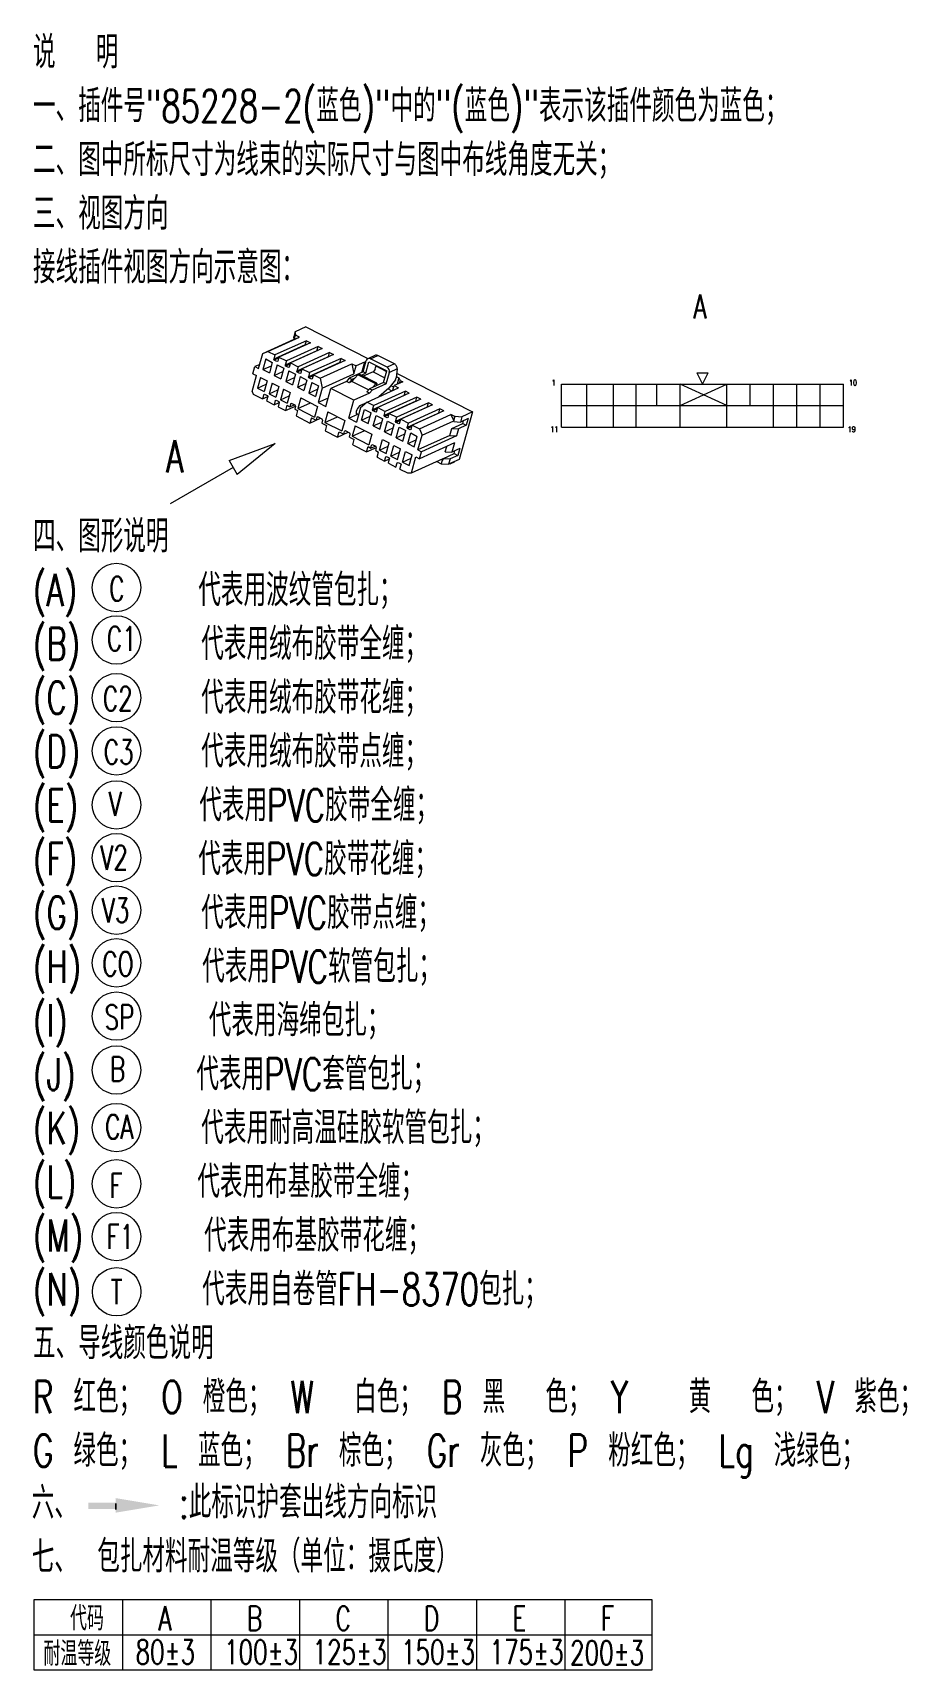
# Model space of a CAD drawing. Header units: millimetres. Extents: x 844 to 2033, y 68 to 918.
# Drawn here: x 1704.8 to 1813.2, y 394.7 to 597.7 of the extents above; entities that cross this region are included whole.
import ezdxf

# ---------------------------------------------------------------- set-up
doc = ezdxf.new("R2010")
doc.units = ezdxf.units.MM
doc.layers.add('0Filament', color=7, linetype='Continuous', lineweight=20)
doc.styles.add('HZ', font='TXT', dxfattribs={"width": 0.7, "height": 4, "bigfont": 'HZTXT'})

msp = doc.modelspace()

# ---------------------------------------------------------------- hatches: boundary and pattern name
at = {"layer": '0Filament'}
msp.add_hatch(color=256, dxfattribs=at).paths.add_polyline_path([(1715.059, 415.452), (1711.654, 415.452), (1711.654, 414.676), (1715.059, 414.676)])

# ---------------------------------------------------------------- linework, layer by layer
at = {"layer": '0Filament', "ltscale": 0.034189}
for p, q in [((1737.308, 560.615), (1737.123, 559.957)), ((1736.285, 551.491), (1736.1, 550.833)), ((1737.592, 550.824), (1737.406, 550.166)), ((1739.306, 549.948), (1739.121, 549.29)), ((1741.185, 548.989), (1740.999, 548.331)), ((1742.551, 547.539), (1742.736, 548.197)), ((1756.952, 549.464), (1757.137, 550.122)), ((1757.967, 550.066), (1757.781, 549.407)), ((1744.429, 546.58), (1744.614, 547.238)), ((1746.143, 545.704), (1746.329, 546.362)), ((1747.45, 545.037), (1747.635, 545.695)), ((1756.496, 544.844), (1756.31, 544.186))]:
    msp.add_line(p, q, dxfattribs=at)
at = {"layer": '0Filament', "ltscale": 0.071605}
for p, q in [((1738.612, 561.207), (1737.308, 560.615)), ((1759.271, 550.657), (1757.967, 550.066)), ((1757.614, 544.778), (1756.31, 544.186))]:
    msp.add_line(p, q, dxfattribs=at)
at = {"layer": '0Filament', "ltscale": 0.020395}
msp.add_line((1737.376, 560.213), (1737.308, 560.615), dxfattribs=at)
at = {"layer": '0Filament', "ltscale": 0.43274}
for p, q in [((1738.612, 561.207), (1746.32, 557.271)), ((1787.103, 555.501), (1788.487, 555.501)), ((1787.103, 555.501), (1787.795, 554.117)), ((1787.795, 554.117), (1788.487, 555.501)), ((1770.31, 548.776), (1770.31, 554.117)), ((1770.31, 554.117), (1805.279, 554.117)), ((1773.46, 548.776), (1773.46, 554.117)), ((1776.737, 548.776), (1776.737, 554.117)), ((1779.566, 548.776), (1779.566, 554.117)), ((1782.138, 551.446), (1782.138, 554.117)), ((1785.03, 548.776), (1785.03, 554.117)), ((1790.816, 551.446), (1785.03, 554.117)), ((1785.03, 551.446), (1790.816, 554.117)), ((1790.816, 548.776), (1790.816, 554.117)), ((1793.709, 551.446), (1793.709, 554.117)), ((1796.601, 548.776), (1796.601, 554.117)), ((1799.494, 548.776), (1799.494, 554.117)), ((1802.387, 548.776), (1802.387, 554.117)), ((1805.279, 548.776), (1805.279, 554.117)), ((1770.31, 551.446), (1805.279, 551.446)), ((1770.31, 548.776), (1805.279, 548.776))]:
    msp.add_line(p, q, dxfattribs=at)
at = {"layer": '0Filament', "ltscale": 0.214814}
for p, q in [((1733.279, 557.894), (1737.192, 559.67)), ((1733.918, 558.171), (1737.83, 559.946)), ((1739.988, 558.242), (1736.076, 556.466)), ((1741.566, 558.039), (1737.653, 556.263)), ((1742.055, 557.789), (1738.143, 556.013)), ((1740.409, 554.856), (1744.321, 556.631)), ((1746.207, 551.895), (1750.119, 553.671)), ((1752.385, 552.514), (1748.473, 550.738)), ((1752.875, 552.263), (1748.963, 550.488)), ((1752.236, 551.987), (1748.324, 550.212)), ((1753.814, 551.784), (1749.902, 550.008)), ((1752.698, 548.58), (1756.61, 550.356)), ((1751.717, 543.109), (1755.629, 544.884))]:
    msp.add_line(p, q, dxfattribs=at)
at = {"layer": '0Filament', "ltscale": 0.214816}
for p, q in [((1738.559, 558.972), (1734.647, 557.196)), ((1738.708, 559.498), (1734.795, 557.723)), ((1739.198, 559.248), (1735.285, 557.472)), ((1740.137, 558.768), (1736.224, 556.993)), ((1740.627, 558.518), (1736.714, 556.743)), ((1741.417, 557.512), (1737.505, 555.737)), ((1742.846, 556.782), (1738.934, 555.007)), ((1742.995, 557.309), (1739.082, 555.533)), ((1743.484, 557.059), (1739.572, 555.283)), ((1740.662, 553.597), (1744.574, 555.372)), ((1750.808, 552.717), (1746.895, 550.941)), ((1750.956, 553.243), (1747.044, 551.468)), ((1753.665, 551.257), (1749.753, 549.482)), ((1754.304, 551.534), (1750.392, 549.758)), ((1755.094, 550.528), (1751.182, 548.752)), ((1755.243, 551.054), (1751.331, 549.279)), ((1755.733, 550.804), (1751.82, 549.028)), ((1753.04, 547.803), (1756.952, 549.579))]:
    msp.add_line(p, q, dxfattribs=at)
at = {"layer": '0Filament', "ltscale": 0.014991}
msp.add_line((1737.173, 559.662), (1737.123, 559.957), dxfattribs=at)
at = {"layer": '0Filament', "ltscale": 0.027351}
for p, q in [((1737.192, 559.67), (1737.34, 560.197)), ((1738.559, 558.972), (1738.708, 559.498)), ((1734.795, 557.723), (1734.647, 557.196)), ((1735.285, 557.472), (1735.137, 556.946)), ((1736.714, 556.743), (1736.566, 556.216)), ((1737.653, 556.263), (1737.505, 555.737)), ((1741.417, 557.512), (1741.566, 558.039)), ((1742.846, 556.782), (1742.995, 557.309)), ((1739.082, 555.533), (1738.934, 555.007)), ((1739.572, 555.283), (1739.424, 554.757)), ((1733.411, 552.808), (1733.262, 552.282)), ((1750.808, 552.717), (1750.956, 553.243)), ((1734.84, 552.079), (1734.691, 551.552)), ((1735.33, 551.828), (1735.181, 551.302)), ((1746.895, 550.941), (1747.044, 551.468)), ((1748.324, 550.212), (1748.473, 550.738)), ((1748.814, 549.961), (1748.963, 550.488)), ((1753.665, 551.257), (1753.814, 551.784)), ((1755.094, 550.528), (1755.243, 551.054)), ((1749.753, 549.482), (1749.902, 550.008)), ((1750.243, 549.232), (1750.392, 549.758)), ((1751.182, 548.752), (1751.331, 549.279)), ((1751.672, 548.502), (1751.82, 549.028)), ((1756.952, 549.579), (1757.1, 550.106)), ((1748.858, 544.317), (1749.007, 544.844)), ((1749.797, 543.838), (1749.946, 544.364)), ((1750.287, 543.588), (1750.436, 544.114))]:
    msp.add_line(p, q, dxfattribs=at)
at = {"layer": '0Filament', "ltscale": 0.034777}
for p, q in [((1737.192, 559.67), (1737.83, 559.946)), ((1733.279, 557.894), (1733.918, 558.171))]:
    msp.add_line(p, q, dxfattribs=at)
at = {"layer": '0Filament', "ltscale": 0.002009}
for p, q in [((1737.376, 560.213), (1737.34, 560.197)), ((1757.137, 550.122), (1757.1, 550.106))]:
    msp.add_line(p, q, dxfattribs=at)
at = {"layer": '0Filament', "ltscale": 0.027506}
for p, q in [((1737.83, 559.946), (1737.34, 560.197)), ((1738.708, 559.498), (1739.198, 559.248)), ((1740.137, 558.768), (1740.627, 558.518)), ((1741.566, 558.039), (1742.055, 557.789)), ((1742.995, 557.309), (1743.484, 557.059)), ((1751.446, 552.993), (1750.956, 553.243)), ((1752.875, 552.263), (1752.385, 552.514)), ((1755.733, 550.804), (1755.243, 551.054)), ((1757.1, 550.106), (1756.61, 550.356))]:
    msp.add_line(p, q, dxfattribs=at)
at = {"layer": '0Filament', "ltscale": 0.000609419}
for p, q in [((1738.559, 558.972), (1738.564, 558.96)), ((1755.099, 550.516), (1755.094, 550.528))]:
    msp.add_line(p, q, dxfattribs=at)
at = {"layer": '0Filament', "ltscale": 0.027352}
for p, q in [((1739.988, 558.242), (1740.137, 558.768)), ((1736.224, 556.993), (1736.076, 556.466)), ((1738.143, 556.013), (1737.995, 555.486)), ((1733.901, 552.558), (1733.752, 552.032)), ((1752.236, 551.987), (1752.385, 552.514)), ((1747.385, 550.691), (1747.534, 551.218)), ((1748.368, 544.568), (1748.517, 545.094))]:
    msp.add_line(p, q, dxfattribs=at)
at = {"layer": '0Filament', "ltscale": 0.045585}
for p, q in [((1732.064, 555.403), (1732.311, 556.281)), ((1756.469, 547.753), (1756.717, 548.63)), ((1757.546, 548.574), (1757.299, 547.696)), ((1752.722, 544.854), (1752.97, 545.731))]:
    msp.add_line(p, q, dxfattribs=at)
at = {"layer": '0Filament', "ltscale": 0.032344}
msp.add_line((1732.9, 556.548), (1732.311, 556.281), dxfattribs=at)
at = {"layer": '0Filament', "ltscale": 0.025213}
for p, q in [((1732.311, 556.281), (1732.76, 556.052)), ((1732.064, 555.403), (1732.513, 555.174)), ((1752.273, 545.083), (1752.722, 544.854)), ((1757.011, 545.512), (1757.461, 545.282))]:
    msp.add_line(p, q, dxfattribs=at)
at = {"layer": '0Filament', "ltscale": 0.09573}
msp.add_line((1732.76, 556.052), (1733.279, 557.894), dxfattribs=at)
at = {"layer": '0Filament', "ltscale": 0.068379}
for p, q in [((1733.652, 557.227), (1733.281, 555.911)), ((1733.009, 554.946), (1732.638, 553.63)), ((1735.897, 556.081), (1735.526, 554.764)), ((1736.51, 555.768), (1736.139, 554.452)), ((1738.755, 554.621), (1738.384, 553.305)), ((1735.254, 553.799), (1734.883, 552.483)), ((1740.072, 551.339), (1739.701, 550.023)), ((1741.358, 550.682), (1740.987, 549.366)), ((1745.529, 549.656), (1745.9, 550.973)), ((1743.44, 549.619), (1743.069, 548.303)), ((1744.726, 548.962), (1744.355, 547.646)), ((1747.775, 548.51), (1748.146, 549.826)), ((1748.387, 548.197), (1748.758, 549.513)), ((1749.816, 547.467), (1750.187, 548.783)), ((1750.633, 547.05), (1751.003, 548.366)), ((1749.173, 545.186), (1749.544, 546.502)), ((1751.419, 544.039), (1751.79, 545.355))]:
    msp.add_line(p, q, dxfattribs=at)
at = {"layer": '0Filament', "ltscale": 0.058808}
for p, q in [((1733.281, 555.911), (1734.352, 556.397)), ((1734.71, 555.181), (1735.781, 555.668)), ((1737.568, 553.722), (1738.639, 554.208)), ((1734.067, 552.9), (1735.138, 553.386)), ((1735.496, 552.17), (1736.567, 552.656)), ((1738.997, 552.992), (1740.068, 553.478)), ((1745.529, 549.656), (1746.6, 550.142)), ((1749.816, 547.467), (1750.887, 547.953)), ((1750.602, 544.456), (1751.673, 544.942))]:
    msp.add_line(p, q, dxfattribs=at)
at = {"layer": '0Filament', "ltscale": 0.045844}
for p, q in [((1733.652, 557.227), (1734.468, 556.81)), ((1734.71, 555.181), (1735.526, 554.764)), ((1739.368, 554.309), (1740.184, 553.892)), ((1735.496, 552.17), (1736.312, 551.753)), ((1735.867, 553.486), (1736.683, 553.069)), ((1738.997, 552.992), (1739.813, 552.575)), ((1745.9, 550.973), (1746.717, 550.556)), ((1746.958, 548.927), (1747.775, 548.51)), ((1748.758, 549.513), (1749.575, 549.096)), ((1750.187, 548.783), (1751.003, 548.366)), ((1748.115, 547.232), (1748.932, 546.815)), ((1749.816, 547.467), (1750.633, 547.05)), ((1751.245, 546.737), (1752.062, 546.32)), ((1751.616, 548.054), (1752.432, 547.637)), ((1747.744, 545.915), (1748.561, 545.498))]:
    msp.add_line(p, q, dxfattribs=at)
at = {"layer": '0Filament', "ltscale": 0.049281}
msp.add_line((1733.918, 558.171), (1734.795, 557.723), dxfattribs=at)
at = {"layer": '0Filament', "ltscale": 0.068378}
for p, q in [((1734.468, 556.81), (1734.097, 555.494)), ((1735.081, 556.498), (1734.71, 555.181)), ((1733.825, 554.529), (1733.454, 553.213)), ((1734.438, 554.216), (1734.067, 552.9)), ((1737.326, 555.351), (1736.955, 554.035)), ((1737.939, 555.038), (1737.568, 553.722)), ((1739.368, 554.309), (1738.997, 552.992)), ((1735.867, 553.486), (1735.496, 552.17)), ((1736.683, 553.069), (1736.312, 551.753)), ((1737.99, 552.402), (1737.619, 551.086)), ((1740.184, 553.892), (1739.813, 552.575)), ((1746.346, 549.239), (1746.717, 550.556)), ((1746.958, 548.927), (1747.329, 550.243)), ((1749.204, 547.78), (1749.575, 549.096)), ((1746.809, 547.899), (1746.438, 546.582)), ((1747.744, 545.915), (1748.115, 547.232)), ((1748.561, 545.498), (1748.932, 546.815)), ((1749.99, 544.769), (1750.361, 546.085)), ((1751.245, 546.737), (1751.616, 548.054)), ((1752.062, 546.32), (1752.432, 547.637)), ((1750.602, 544.456), (1750.973, 545.772))]:
    msp.add_line(p, q, dxfattribs=at)
at = {"layer": '0Filament', "ltscale": 0.007071}
for p, q in [((1734.704, 557.067), (1734.647, 557.196)), ((1737.562, 555.607), (1737.505, 555.737)), ((1738.991, 554.877), (1738.934, 555.007)), ((1735.273, 551.958), (1735.33, 551.828)), ((1737.347, 551.364), (1737.29, 551.494)), ((1746.952, 550.812), (1746.895, 550.941)), ((1748.381, 550.082), (1748.324, 550.212)), ((1740.695, 549.655), (1740.638, 549.784)), ((1749.81, 549.352), (1749.753, 549.482)), ((1751.239, 548.623), (1751.182, 548.752)), ((1744.124, 547.903), (1744.067, 548.033)), ((1748.95, 544.973), (1749.007, 544.844))]:
    msp.add_line(p, q, dxfattribs=at)
at = {"layer": '0Filament', "ltscale": 0.029403}
for p, q in [((1735.239, 557.31), (1734.704, 557.067)), ((1739.526, 555.12), (1738.991, 554.877))]:
    msp.add_line(p, q, dxfattribs=at)
at = {"layer": '0Filament', "ltscale": 0.018336}
for p, q in [((1735.031, 556.9), (1734.704, 557.067)), ((1739.317, 554.711), (1738.991, 554.877)), ((1744.322, 554.669), (1743.996, 554.836)), ((1746.044, 555.451), (1745.717, 555.618))]:
    msp.add_line(p, q, dxfattribs=at)
at = {"layer": '0Filament', "ltscale": 0.005882}
for p, q in [((1735.138, 556.948), (1735.031, 556.9)), ((1737.996, 555.489), (1737.888, 555.44)), ((1750.244, 549.234), (1750.137, 549.186))]:
    msp.add_line(p, q, dxfattribs=at)
at = {"layer": '0Filament', "ltscale": 0.005796}
for p, q in [((1735.137, 556.946), (1735.031, 556.9)), ((1736.566, 556.216), (1736.46, 556.17)), ((1737.995, 555.486), (1737.888, 555.44)), ((1739.424, 554.757), (1739.317, 554.711)), ((1733.411, 552.808), (1733.517, 552.854)), ((1734.84, 552.079), (1734.946, 552.125)), ((1736.841, 551.723), (1736.735, 551.677)), ((1747.385, 550.691), (1747.279, 550.645)), ((1740.107, 550.055), (1740.001, 550.009)), ((1743.537, 548.304), (1743.43, 548.258)), ((1748.814, 549.961), (1748.708, 549.915)), ((1750.243, 549.232), (1750.137, 549.186)), ((1746.885, 546.594), (1746.778, 546.548)), ((1748.517, 545.094), (1748.623, 545.14)), ((1749.946, 544.364), (1750.052, 544.41))]:
    msp.add_line(p, q, dxfattribs=at)
at = {"layer": '0Filament', "ltscale": 0.045843}
for p, q in [((1735.081, 556.498), (1735.897, 556.081)), ((1734.438, 554.216), (1735.254, 553.799)), ((1736.139, 554.452), (1736.955, 554.035)), ((1737.939, 555.038), (1738.755, 554.621)), ((1732.638, 553.63), (1733.454, 553.213)), ((1747.329, 550.243), (1748.146, 549.826)), ((1745.529, 549.656), (1746.346, 549.239)), ((1748.387, 548.197), (1749.204, 547.78)), ((1749.173, 545.186), (1749.99, 544.769)), ((1750.973, 545.772), (1751.79, 545.355))]:
    msp.add_line(p, q, dxfattribs=at)
at = {"layer": '0Filament', "ltscale": 0.052719}
for p, q in [((1735.285, 557.472), (1736.224, 556.993)), ((1738.143, 556.013), (1739.082, 555.533)), ((1740.161, 551.82), (1741.1, 551.341)), ((1748.963, 550.488), (1749.902, 550.008)), ((1750.392, 549.758), (1751.331, 549.279)), ((1748.858, 544.317), (1749.797, 543.838)), ((1750.287, 543.588), (1751.226, 543.108))]:
    msp.add_line(p, q, dxfattribs=at)
at = {"layer": '0Filament', "ltscale": 0.00707}
for p, q in [((1736.133, 556.337), (1736.076, 556.466)), ((1733.844, 552.688), (1733.901, 552.558)), ((1747.391, 546.235), (1747.334, 546.365)), ((1750.379, 544.244), (1750.436, 544.114))]:
    msp.add_line(p, q, dxfattribs=at)
at = {"layer": '0Filament', "ltscale": 0.029405}
for p, q in [((1736.668, 556.58), (1736.133, 556.337)), ((1738.097, 555.85), (1737.562, 555.607)), ((1747.488, 551.055), (1746.952, 550.812)), ((1748.917, 550.325), (1748.381, 550.082)), ((1750.346, 549.595), (1749.81, 549.352)), ((1751.775, 548.866), (1751.239, 548.623))]:
    msp.add_line(p, q, dxfattribs=at)
at = {"layer": '0Filament', "ltscale": 0.018338}
for p, q in [((1736.46, 556.17), (1736.133, 556.337)), ((1737.888, 555.44), (1737.562, 555.607)), ((1743.977, 554.283), (1743.65, 554.45)), ((1748.575, 554.158), (1748.248, 554.325)), ((1750.305, 554.582), (1750.631, 554.415)), ((1733.517, 552.854), (1733.844, 552.688)), ((1746.508, 552.991), (1746.182, 553.157)), ((1746.854, 553.377), (1746.527, 553.544)), ((1734.946, 552.125), (1735.273, 551.958)), ((1747.279, 550.645), (1746.952, 550.812)), ((1748.708, 549.915), (1748.381, 550.082)), ((1750.137, 549.186), (1749.81, 549.352)), ((1751.566, 548.456), (1751.239, 548.623)), ((1748.623, 545.14), (1748.95, 544.973)), ((1750.052, 544.41), (1750.379, 544.244))]:
    msp.add_line(p, q, dxfattribs=at)
at = {"layer": '0Filament', "ltscale": 0.052721}
for p, q in [((1736.714, 556.743), (1737.653, 556.263)), ((1747.534, 551.218), (1748.473, 550.738)), ((1743.958, 549.881), (1744.897, 549.402))]:
    msp.add_line(p, q, dxfattribs=at)
at = {"layer": '0Filament', "ltscale": 0.000608721}
for p, q in [((1739.988, 558.242), (1739.993, 558.231)), ((1750.812, 552.706), (1750.808, 552.717)), ((1752.241, 551.976), (1752.236, 551.987))]:
    msp.add_line(p, q, dxfattribs=at)
at = {"layer": '0Filament', "ltscale": 0.000608106}
for p, q in [((1741.417, 557.512), (1741.422, 557.501)), ((1753.67, 551.246), (1753.665, 551.257))]:
    msp.add_line(p, q, dxfattribs=at)
at = {"layer": '0Filament', "ltscale": 0.000608805}
msp.add_line((1742.846, 556.782), (1742.851, 556.771), dxfattribs=at)
at = {"layer": '0Filament', "ltscale": 0.064202}
for p, q in [((1744.321, 556.631), (1744.574, 555.372)), ((1740.409, 554.856), (1740.662, 553.597))]:
    msp.add_line(p, q, dxfattribs=at)
at = {"layer": '0Filament', "ltscale": 0.029798}
for p, q in [((1744.321, 556.631), (1744.852, 556.36)), ((1749.588, 553.942), (1750.119, 553.671)), ((1740.638, 549.784), (1740.107, 550.055)), ((1744.067, 548.033), (1743.537, 548.304))]:
    msp.add_line(p, q, dxfattribs=at)
at = {"layer": '0Filament', "ltscale": 0.051322}
msp.add_line((1744.574, 555.372), (1744.852, 556.36), dxfattribs=at)
at = {"layer": '0Filament', "ltscale": 0.057285}
for p, q in [((1745.895, 556.834), (1744.852, 556.36)), ((1750.631, 554.415), (1749.588, 553.942))]:
    msp.add_line(p, q, dxfattribs=at)
at = {"layer": '0Filament', "ltscale": 0.067625}
msp.add_line((1745.895, 556.834), (1745.529, 555.532), dxfattribs=at)
at = {"layer": '0Filament', "ltscale": 0.072937}
for p, q in [((1745.717, 555.618), (1746.113, 557.022)), ((1748.575, 554.158), (1748.971, 555.562))]:
    msp.add_line(p, q, dxfattribs=at)
at = {"layer": '0Filament', "ltscale": 0.008064}
msp.add_line((1745.895, 556.834), (1746.039, 556.76), dxfattribs=at)
at = {"layer": '0Filament', "ltscale": 0.074706}
for p, q in [((1746.044, 555.451), (1746.449, 556.889)), ((1748.248, 554.325), (1748.654, 555.763))]:
    msp.add_line(p, q, dxfattribs=at)
at = {"layer": '0Filament', "ltscale": 0.051281}
msp.add_line((1747.248, 557.692), (1746.314, 557.268), dxfattribs=at)
at = {"layer": '0Filament', "ltscale": 0.123776}
for p, q in [((1746.449, 556.889), (1748.654, 555.763)), ((1747.292, 554.159), (1745.087, 555.284)), ((1747.422, 554.218), (1745.217, 555.344))]:
    msp.add_line(p, q, dxfattribs=at)
at = {"layer": '0Filament', "ltscale": 0.050123}
for p, q in [((1746.645, 557.252), (1747.557, 557.666)), ((1749.599, 556.624), (1748.686, 556.209))]:
    msp.add_line(p, q, dxfattribs=at)
at = {"layer": '0Filament', "ltscale": 0.114608}
for p, q in [((1748.686, 556.209), (1746.645, 557.252)), ((1749.599, 556.624), (1747.557, 557.666))]:
    msp.add_line(p, q, dxfattribs=at)
at = {"layer": '0Filament', "ltscale": 0.013681}
msp.add_line((1747.308, 556.45), (1747.272, 556.179), dxfattribs=at)
at = {"layer": '0Filament', "ltscale": 0.074931}
msp.add_line((1747.298, 556.369), (1748.632, 555.688), dxfattribs=at)
at = {"layer": '0Filament', "ltscale": 0.102568}
msp.add_line((1731.956, 553.2), (1732.513, 555.174), dxfattribs=at)
at = {"layer": '0Filament', "ltscale": 0.045842}
for p, q in [((1733.009, 554.946), (1733.825, 554.529)), ((1733.281, 555.911), (1734.097, 555.494)), ((1736.51, 555.768), (1737.326, 555.351)), ((1734.067, 552.9), (1734.883, 552.483)), ((1737.568, 553.722), (1738.384, 553.305)), ((1749.544, 546.502), (1750.361, 546.085)), ((1750.602, 544.456), (1751.419, 544.039))]:
    msp.add_line(p, q, dxfattribs=at)
at = {"layer": '0Filament', "ltscale": 0.05881}
for p, q in [((1736.139, 554.452), (1737.21, 554.938)), ((1732.638, 553.63), (1733.709, 554.116)), ((1746.958, 548.927), (1748.029, 549.413)), ((1748.387, 548.197), (1749.458, 548.683)), ((1747.744, 545.915), (1748.815, 546.401)), ((1751.245, 546.737), (1752.316, 547.224)), ((1749.173, 545.186), (1750.244, 545.672))]:
    msp.add_line(p, q, dxfattribs=at)
at = {"layer": '0Filament', "ltscale": 0.00588}
for p, q in [((1736.567, 556.219), (1736.46, 556.17)), ((1747.386, 550.694), (1747.279, 550.645)), ((1748.815, 549.964), (1748.708, 549.915)), ((1751.673, 548.504), (1751.566, 548.456))]:
    msp.add_line(p, q, dxfattribs=at)
at = {"layer": '0Filament', "ltscale": 0.005881}
msp.add_line((1739.425, 554.759), (1739.317, 554.711), dxfattribs=at)
at = {"layer": '0Filament', "ltscale": 0.04699}
msp.add_line((1739.572, 555.283), (1740.409, 554.856), dxfattribs=at)
at = {"layer": '0Filament', "ltscale": 0.105414}
for p, q in [((1743.65, 554.45), (1741.731, 553.579)), ((1746.508, 552.991), (1744.589, 552.119))]:
    msp.add_line(p, q, dxfattribs=at)
at = {"layer": '0Filament', "ltscale": 0.025904}
for p, q in [((1743.996, 554.836), (1743.65, 554.45)), ((1744.684, 554.834), (1744.339, 554.447))]:
    msp.add_line(p, q, dxfattribs=at)
at = {"layer": '0Filament', "ltscale": 0.025903}
for p, q in [((1744.322, 554.669), (1743.977, 554.283)), ((1746.527, 553.544), (1746.182, 553.157)), ((1746.854, 553.377), (1746.508, 552.991))]:
    msp.add_line(p, q, dxfattribs=at)
at = {"layer": '0Filament', "ltscale": 0.01987}
msp.add_line((1744.339, 554.447), (1743.977, 554.283), dxfattribs=at)
at = {"layer": '0Filament', "ltscale": 0.094519}
for p, q in [((1745.717, 555.618), (1743.996, 554.836)), ((1748.575, 554.158), (1746.854, 553.377))]:
    msp.add_line(p, q, dxfattribs=at)
at = {"layer": '0Filament', "ltscale": 0.019872}
for p, q in [((1744.684, 554.834), (1744.322, 554.669)), ((1746.889, 553.708), (1746.527, 553.544))]:
    msp.add_line(p, q, dxfattribs=at)
at = {"layer": '0Filament', "ltscale": 0.115485}
msp.add_line((1746.396, 553.397), (1744.339, 554.447), dxfattribs=at)
at = {"layer": '0Filament', "ltscale": 0.030221}
for p, q in [((1745.087, 555.284), (1744.684, 554.834)), ((1747.292, 554.159), (1746.889, 553.708))]:
    msp.add_line(p, q, dxfattribs=at)
at = {"layer": '0Filament', "ltscale": 0.00716}
for p, q in [((1745.217, 555.344), (1745.087, 555.284)), ((1747.422, 554.218), (1747.292, 554.159))]:
    msp.add_line(p, q, dxfattribs=at)
at = {"layer": '0Filament', "ltscale": 0.030122}
msp.add_line((1746.044, 555.451), (1745.495, 555.202), dxfattribs=at)
at = {"layer": '0Filament', "ltscale": 0.067138}
msp.add_line((1746.956, 555.635), (1745.733, 555.08), dxfattribs=at)
at = {"layer": '0Filament', "ltscale": 0.019928}
msp.add_line((1747.206, 555.945), (1746.956, 555.635), dxfattribs=at)
at = {"layer": '0Filament', "ltscale": 0.081558}
msp.add_line((1746.956, 555.635), (1748.408, 554.893), dxfattribs=at)
at = {"layer": '0Filament', "ltscale": 0.01214}
for p, q in [((1747.206, 555.945), (1747.272, 556.179)), ((1749.738, 554.652), (1749.804, 554.886))]:
    msp.add_line(p, q, dxfattribs=at)
at = {"layer": '0Filament', "ltscale": 0.051}
msp.add_line((1748.248, 554.325), (1747.319, 553.903), dxfattribs=at)
at = {"layer": '0Filament', "ltscale": 0.016533}
msp.add_line((1747.422, 554.218), (1747.319, 553.903), dxfattribs=at)
at = {"layer": '0Filament', "ltscale": 0.066593}
msp.add_line((1749.738, 554.652), (1748.9, 553.617), dxfattribs=at)
at = {"layer": '0Filament', "ltscale": 0.053937}
msp.add_line((1749.953, 556.008), (1748.971, 555.562), dxfattribs=at)
at = {"layer": '0Filament', "ltscale": 0.056592}
msp.add_line((1749.953, 556.008), (1749.804, 554.886), dxfattribs=at)
at = {"layer": '0Filament', "ltscale": 0.018434}
msp.add_line((1749.829, 555.077), (1750.157, 554.909), dxfattribs=at)
at = {"layer": '0Filament'}
for p, q in [((1749.879, 555.454), (1759.271, 550.657)), ((1729.116, 544.632), (1734.812, 546.766)), ((1734.812, 546.766), (1730.116, 542.9)), ((1729.116, 544.632), (1730.116, 542.9)), ((1704.954, 394.672), (1704.954, 403.44)), ((1704.954, 403.44), (1781.492, 403.44)), ((1715.924, 394.672), (1715.924, 403.44)), ((1726.894, 394.672), (1726.894, 403.44)), ((1737.864, 394.672), (1737.864, 403.44)), ((1748.834, 394.672), (1748.834, 403.44)), ((1759.804, 394.672), (1759.804, 403.44)), ((1770.774, 394.672), (1770.774, 403.44)), ((1781.492, 403.44), (1781.492, 394.672)), ((1704.954, 399.056), (1781.492, 399.056)), ((1781.492, 394.672), (1704.954, 394.672))]:
    msp.add_line(p, q, dxfattribs=at)
at = {"layer": '0Filament', "ltscale": 0.042221}
msp.add_line((1750.157, 554.909), (1749.928, 554.096), dxfattribs=at)
at = {"layer": '0Filament', "ltscale": 0.017929}
msp.add_line((1750.157, 554.909), (1750.305, 554.582), dxfattribs=at)
at = {"layer": '0Filament', "ltscale": 0.018765}
msp.add_line((1750.305, 554.582), (1750.203, 554.221), dxfattribs=at)
at = {"layer": '0Filament', "ltscale": 0.017676}
msp.add_line((1731.956, 553.2), (1732.099, 552.876), dxfattribs=at)
at = {"layer": '0Filament', "ltscale": 0.065326}
msp.add_line((1732.099, 552.876), (1733.262, 552.282), dxfattribs=at)
at = {"layer": '0Filament', "ltscale": 0.034779}
for p, q in [((1733.262, 552.282), (1733.896, 552.569)), ((1734.691, 551.552), (1735.325, 551.84)), ((1748.368, 544.568), (1749.002, 544.855)), ((1751.226, 543.108), (1751.717, 543.109))]:
    msp.add_line(p, q, dxfattribs=at)
at = {"layer": '0Filament', "ltscale": 0.116899}
for p, q in [((1737.99, 552.402), (1740.072, 551.339)), ((1744.355, 547.646), (1746.438, 546.582))]:
    msp.add_line(p, q, dxfattribs=at)
at = {"layer": '0Filament', "ltscale": 0.092272}
msp.add_line((1740.662, 553.597), (1740.161, 551.82), dxfattribs=at)
at = {"layer": '0Filament', "ltscale": 0.067629}
msp.add_line((1741.393, 552.379), (1740.161, 551.82), dxfattribs=at)
at = {"layer": '0Filament', "ltscale": 0.116243}
msp.add_line((1741.1, 551.341), (1741.731, 553.579), dxfattribs=at)
at = {"layer": '0Filament', "ltscale": 0.160451}
msp.add_line((1744.589, 552.119), (1741.731, 553.579), dxfattribs=at)
at = {"layer": '0Filament', "ltscale": 0.023647}
msp.add_line((1747.319, 553.903), (1746.889, 553.708), dxfattribs=at)
at = {"layer": '0Filament', "ltscale": 0.214815}
msp.add_line((1751.446, 552.993), (1747.534, 551.218), dxfattribs=at)
at = {"layer": '0Filament', "ltscale": 0.082202}
msp.add_line((1748.9, 553.617), (1747.649, 552.55), dxfattribs=at)
at = {"layer": '0Filament', "ltscale": 0.026143}
msp.add_line((1749.24, 553.272), (1748.774, 553.51), dxfattribs=at)
at = {"layer": '0Filament', "ltscale": 0.021432}
msp.add_line((1749.527, 553.725), (1749.145, 553.92), dxfattribs=at)
at = {"layer": '0Filament', "ltscale": 0.030493}
msp.add_line((1749.423, 553.355), (1749.588, 553.942), dxfattribs=at)
at = {"layer": '0Filament', "ltscale": 0.05272}
msp.add_line((1733.752, 552.032), (1734.691, 551.552), dxfattribs=at)
at = {"layer": '0Filament', "ltscale": 0.051573}
for p, q in [((1735.181, 551.302), (1736.1, 550.833)), ((1747.45, 545.037), (1748.368, 544.568))]:
    msp.add_line(p, q, dxfattribs=at)
at = {"layer": '0Filament', "ltscale": 0.067787}
msp.add_line((1736.1, 550.833), (1737.334, 551.393), dxfattribs=at)
at = {"layer": '0Filament', "ltscale": 0.019484}
for p, q in [((1736.285, 551.491), (1736.632, 551.314)), ((1737.245, 551.001), (1737.592, 550.824)), ((1746.329, 546.362), (1746.676, 546.185)), ((1747.288, 545.872), (1747.635, 545.695))]:
    msp.add_line(p, q, dxfattribs=at)
at = {"layer": '0Filament', "ltscale": 0.018866}
for p, q in [((1736.735, 551.677), (1736.632, 551.314)), ((1746.676, 546.185), (1746.778, 546.548))]:
    msp.add_line(p, q, dxfattribs=at)
at = {"layer": '0Filament', "ltscale": 0.029366}
for p, q in [((1736.632, 551.314), (1737.167, 551.556)), ((1739.898, 549.646), (1740.433, 549.889)), ((1743.328, 547.894), (1743.863, 548.137)), ((1746.676, 546.185), (1747.211, 546.428))]:
    msp.add_line(p, q, dxfattribs=at)
at = {"layer": '0Filament', "ltscale": 0.025215}
for p, q in [((1737.29, 551.494), (1736.841, 551.723)), ((1758.062, 549.241), (1758.511, 549.012)), ((1747.334, 546.365), (1746.885, 546.594))]:
    msp.add_line(p, q, dxfattribs=at)
at = {"layer": '0Filament', "ltscale": 0.018868}
for p, q in [((1737.347, 551.364), (1737.245, 551.001)), ((1743.328, 547.894), (1743.43, 548.258)), ((1747.288, 545.872), (1747.391, 546.235))]:
    msp.add_line(p, q, dxfattribs=at)
at = {"layer": '0Filament', "ltscale": 0.09627}
for p, q in [((1737.406, 550.166), (1739.121, 549.29)), ((1744.429, 546.58), (1746.143, 545.704))]:
    msp.add_line(p, q, dxfattribs=at)
at = {"layer": '0Filament', "ltscale": 0.085718}
for p, q in [((1737.619, 551.086), (1739.18, 551.794)), ((1740.987, 549.366), (1742.548, 550.074))]:
    msp.add_line(p, q, dxfattribs=at)
at = {"layer": '0Filament', "ltscale": 0.1169}
for p, q in [((1737.619, 551.086), (1739.701, 550.023)), ((1741.358, 550.682), (1743.44, 549.619)), ((1740.987, 549.366), (1743.069, 548.303)), ((1744.726, 548.962), (1746.809, 547.899))]:
    msp.add_line(p, q, dxfattribs=at)
at = {"layer": '0Filament', "ltscale": 0.116244}
msp.add_line((1743.958, 549.881), (1744.589, 552.119), dxfattribs=at)
at = {"layer": '0Filament', "ltscale": 0.060866}
msp.add_line((1743.958, 549.881), (1745.066, 550.385), dxfattribs=at)
at = {"layer": '0Filament', "ltscale": 0.011182}
msp.add_line((1745.066, 550.385), (1744.867, 550.486), dxfattribs=at)
at = {"layer": '0Filament', "ltscale": 0.092273}
msp.add_line((1745.398, 551.178), (1744.897, 549.402), dxfattribs=at)
at = {"layer": '0Filament', "ltscale": 0.04101}
msp.add_line((1745.376, 551.482), (1746.122, 551.82), dxfattribs=at)
at = {"layer": '0Filament', "ltscale": 0.054054}
msp.add_line((1746.207, 551.895), (1745.398, 551.178), dxfattribs=at)
at = {"layer": '0Filament', "ltscale": 0.046988}
msp.add_line((1746.207, 551.895), (1747.044, 551.468), dxfattribs=at)
at = {"layer": '0Filament', "ltscale": 0.027507}
msp.add_line((1754.304, 551.534), (1753.814, 551.784), dxfattribs=at)
at = {"layer": '0Filament', "ltscale": 0.042426}
msp.add_line((1756.61, 550.356), (1756.952, 549.579), dxfattribs=at)
at = {"layer": '0Filament', "ltscale": 0.305424}
msp.add_line((1759.271, 550.657), (1757.614, 544.778), dxfattribs=at)
at = {"layer": '0Filament', "ltscale": 0.072225}
for p, q in [((1739.121, 549.29), (1740.436, 549.887)), ((1742.551, 547.539), (1743.866, 548.136))]:
    msp.add_line(p, q, dxfattribs=at)
at = {"layer": '0Filament', "ltscale": 0.033237}
for p, q in [((1739.306, 549.948), (1739.898, 549.646)), ((1740.593, 549.291), (1741.185, 548.989)), ((1742.736, 548.197), (1743.328, 547.894)), ((1744.022, 547.54), (1744.614, 547.238))]:
    msp.add_line(p, q, dxfattribs=at)
at = {"layer": '0Filament', "ltscale": 0.018867}
for p, q in [((1740.001, 550.009), (1739.898, 549.646)), ((1740.695, 549.655), (1740.593, 549.291)), ((1744.022, 547.54), (1744.124, 547.903))]:
    msp.add_line(p, q, dxfattribs=at)
at = {"layer": '0Filament', "ltscale": 0.0871}
msp.add_line((1740.999, 548.331), (1742.551, 547.539), dxfattribs=at)
at = {"layer": '0Filament', "ltscale": 0.085717}
msp.add_line((1744.355, 547.646), (1745.917, 548.354), dxfattribs=at)
at = {"layer": '0Filament', "ltscale": 0.005795}
msp.add_line((1751.672, 548.502), (1751.566, 548.456), dxfattribs=at)
at = {"layer": '0Filament', "ltscale": 0.049282}
msp.add_line((1751.82, 549.028), (1752.698, 548.58), dxfattribs=at)
at = {"layer": '0Filament', "ltscale": 0.042425}
msp.add_line((1752.698, 548.58), (1753.04, 547.803), dxfattribs=at)
at = {"layer": '0Filament', "ltscale": 0.073893}
for p, q in [((1756.717, 548.63), (1758.062, 549.241)), ((1755.666, 544.901), (1757.011, 545.512))]:
    msp.add_line(p, q, dxfattribs=at)
at = {"layer": '0Filament', "ltscale": 0.041588}
for p, q in [((1756.717, 548.63), (1757.546, 548.574)), ((1756.952, 549.464), (1757.781, 549.407)), ((1757.137, 550.122), (1757.967, 550.066)), ((1756.469, 547.753), (1757.299, 547.696)), ((1755.666, 544.901), (1756.496, 544.844)), ((1755.901, 545.734), (1756.73, 545.678))]:
    msp.add_line(p, q, dxfattribs=at)
at = {"layer": '0Filament', "ltscale": 0.052988}
msp.add_line((1758.511, 549.012), (1757.546, 548.574), dxfattribs=at)
at = {"layer": '0Filament', "ltscale": 0.052987}
for p, q in [((1758.746, 549.845), (1757.781, 549.407)), ((1757.695, 546.116), (1756.73, 545.678)), ((1757.461, 545.282), (1756.496, 544.844))]:
    msp.add_line(p, q, dxfattribs=at)
at = {"layer": '0Filament', "ltscale": 0.017504}
for p, q in [((1758.062, 549.241), (1758.157, 549.578)), ((1757.011, 545.512), (1757.106, 545.849))]:
    msp.add_line(p, q, dxfattribs=at)
at = {"layer": '0Filament', "ltscale": 0.043305}
msp.add_line((1758.746, 549.845), (1758.511, 549.012), dxfattribs=at)
at = {"layer": '0Filament', "ltscale": 0.067786}
msp.add_line((1746.143, 545.704), (1747.378, 546.264), dxfattribs=at)
at = {"layer": '0Filament', "ltscale": 0.095729}
msp.add_line((1752.521, 545.961), (1753.04, 547.803), dxfattribs=at)
at = {"layer": '0Filament', "ltscale": 0.216823}
msp.add_line((1756.469, 547.753), (1752.521, 545.961), dxfattribs=at)
at = {"layer": '0Filament', "ltscale": 0.237729}
for p, q in [((1757.052, 546.819), (1752.722, 544.854)), ((1757.299, 547.696), (1752.97, 545.731))]:
    msp.add_line(p, q, dxfattribs=at)
at = {"layer": '0Filament', "ltscale": 0.033459}
msp.add_line((1755.901, 545.734), (1756.082, 546.379), dxfattribs=at)
at = {"layer": '0Filament', "ltscale": 0.059261}
msp.add_line((1757.052, 546.819), (1756.73, 545.678), dxfattribs=at)
at = {"layer": '0Filament', "ltscale": 0.043307}
msp.add_line((1757.695, 546.116), (1757.461, 545.282), dxfattribs=at)
at = {"layer": '0Filament', "ltscale": 0.102567}
msp.add_line((1751.717, 543.109), (1752.273, 545.083), dxfattribs=at)
at = {"layer": '0Filament', "ltscale": 0.025214}
msp.add_line((1752.521, 545.961), (1752.97, 545.731), dxfattribs=at)
at = {"layer": '0Filament', "ltscale": 0.030987}
msp.add_line((1754.849, 544.53), (1755.4, 544.248), dxfattribs=at)
at = {"layer": '0Filament', "ltscale": 0.022794}
msp.add_line((1755.524, 544.687), (1755.4, 544.248), dxfattribs=at)
at = {"layer": '0Filament', "ltscale": 0.045584}
msp.add_line((1755.4, 544.248), (1756.31, 544.186), dxfattribs=at)
at = {"layer": '0Filament', "ltscale": 0.002423}
msp.add_line((1755.524, 544.687), (1755.567, 544.665), dxfattribs=at)
at = {"layer": '0Filament', "ltscale": 0.002548}
msp.add_line((1755.553, 544.685), (1755.604, 544.681), dxfattribs=at)
at = {"layer": '0Filament', "ltscale": 0.011396}
msp.add_line((1755.567, 544.665), (1755.629, 544.884), dxfattribs=at)
at = {"layer": '0Filament', "ltscale": 0.011397}
msp.add_line((1755.604, 544.681), (1755.666, 544.901), dxfattribs=at)
at = {"layer": '0Filament', "ltscale": 0.003742}
msp.add_line((1756.483, 544.2), (1756.416, 544.234), dxfattribs=at)
at = {"layer": '0Filament', "ltscale": 0.003153}
msp.add_line((1756.483, 544.2), (1756.48, 544.263), dxfattribs=at)
at = {"layer": '0Filament', "ltscale": 0.028643}
msp.add_line((1757.004, 544.437), (1756.483, 544.2), dxfattribs=at)
at = {"layer": '0Filament', "ltscale": 0.003828}
msp.add_line((1757.025, 544.511), (1757.004, 544.437), dxfattribs=at)
at = {"layer": '0Filament'}
msp.add_lwpolyline([(1729.616, 543.766), (1721.817, 539.263)], dxfattribs=at)
msp.add_lwpolyline([(1715.059, 415.359), (1715.059, 415.359), (1715.059, 414.618), (1715.059, 414.618)], close=True, dxfattribs=at)
for centre in [(1715.153, 528.896), (1715.153, 522.396), (1715.153, 515.24), (1715.153, 508.642), (1715.153, 501.952), (1715.153, 495.407), (1715.153, 488.9), (1715.153, 482.37), (1715.153, 475.772), (1715.153, 469.081), (1715.153, 461.941), (1715.153, 454.975), (1715.153, 448.434), (1715.169, 441.591)]:
    msp.add_circle(centre, 3, dxfattribs=at)
for centre, major_axis, ratio, start_param, end_param in [((1746.521, 556.813), (0.207, -0.455), 0.8196667, 3.1416659, 3.9126444), ((1746.521, 556.813), (0.207, -0.455), 0.8196667, 2.3418481, 3.1416659), ((1747.503, 557.259), (0.299, -0.408), 0.694756, 2.1970532, 2.9968569), ((1749.545, 556.216), (0.299, -0.408), 0.694756, 0.6262568, 2.1970532), ((1748.562, 555.771), (0.207, -0.455), 0.8196667, 0.7710518, 2.3418481), ((1745.221, 550.933), (-0.284, -0.557), 0.3992069, 3.6062114, 6.2831068), ((1745.221, 550.933), (-0.284, -0.557), 0.3992069, 6.2831068, 6.7478042)]:
    msp.add_ellipse(centre, major_axis=major_axis, ratio=ratio, start_param=start_param, end_param=end_param, dxfattribs=at)
msp.add_solid([(1715.059, 416.008), (1720.459, 415.108), (1715.059, 414.208)], dxfattribs=at)

# ---------------------------------------------------------------- texts
at = {"layer": '0Filament', "ltscale": 0.43274, "style": 'HZ', "width": 0.67}
for s, height, p in [('1', 0.702, (1769.083, 553.934)), ('10', 0.7024, (1805.946, 553.934)), ('11', 0.7024, (1768.931, 548.16)), ('19', 0.7024, (1805.794, 548.16))]:
    msp.add_text(s, height=height, dxfattribs=at).set_placement(p)
at = {"layer": '0Filament', "style": 'HZ', "width": 0.7}
for s, p in [('六、', (1704.65, 413.408)), (':此标识护套出线方向标识', (1722.909, 413.491)), ('七、', (1704.65, 406.71)), ('包扎材料耐温等级（单位：摄氏度）', (1712.766, 406.793))]:
    msp.add_text(s, height=4, dxfattribs=at).set_placement(p)
at = {"layer": '0Filament', "attachment_point": 1, "style": 'HZ'}
for s, insert, char_height, width in [('说  明\\P一、插件号"85228-2(蓝色)"中的"(蓝色)"表示该插件颜色为蓝色；\\P二、图中所标尺寸为线束的实际尺寸与图中布线角度无关；\\P三、视图方向\\P接线插件视图方向示意图：\\P\\P\\P\\P\\P四、图形说明\\P(A)      代表用波纹管包扎；\\P(B)      代表用绒布胶带全缠；\\P(C)      代表用绒布胶带花缠；\\P(D)      代表用绒布胶带点缠；\\P(E)      代表用PVC胶带全缠；\\P(F)      代表用PVC胶带花缠；\\P(G)      代表用PVC胶带点缠；\\P(H)      代表用PVC软管包扎；\\P(I)       代表用海绵包扎；\\P(J)      代表用PVC套管包扎；\\P(K)      代表用耐高温硅胶软管包扎；\\P(L)      代表用布基胶带全缠；\\P(M)      代表用布基胶带花缠；\\P(N)      代表用自卷管FH-8370包扎；\\P五、导线颜色说明\\PR 红色； O 橙色； W  白色； B 黑  色； Y   黄  色； V 紫色；\\PG 绿色； L 蓝色； Br 棕色； Gr 灰色； P 粉红色； Lg 浅绿色； ', (1704.8, 597.261), 4, 295.9853), ('A ', (1786.674, 565.235), 3, 150), ('A', (1721.296, 547.158), 4, 18.7219), ('C', (1714.252, 530.243), 3, 150), ('C1', (1713.964, 524.06), 3, 150), ('C2', (1713.467, 516.617), 3, 150), ('C3', (1713.58, 510.007), 3, 150), ('V', (1714.192, 503.584), 3, 150), ('V2', (1713.148, 496.917), 3, 150), ('V3', (1713.339, 490.379), 3, 150), ('CO', (1713.392, 483.734), 3, 150), ('SP', (1713.678, 477.145), 3, 150), ('B', (1714.353, 470.71), 3, 150), ('CA', (1713.746, 463.537), 3, 150), ('F', (1714.296, 456.252), 3, 150), ('F1', (1713.926, 449.914), 3, 150), ('T', (1714.445, 443.071), 3, 150), ('代码', (1709.393, 402.605), 3, 18.7219), ('A', (1720.363, 402.605), 3, 18.7219), ('B', (1731.333, 402.605), 3, 18.7219), ('C', (1742.303, 402.605), 3, 18.7219), ('D', (1753.273, 402.605), 3, 18.7219), ('E', (1764.243, 402.605), 3, 18.7219), ('F', (1775.213, 402.605), 3, 18.7219), ('耐温等级', (1706.104, 398.221), 3, 18.7219), ('80±3', (1717.512, 398.44), 3, 18.7219), ('100±3', (1728.482, 398.44), 3, 18.7219), ('125±3', (1739.452, 398.44), 3, 18.7219), ('150±3', (1750.422, 398.44), 3, 18.7219), ('175±3', (1761.392, 398.44), 3, 18.7219), ('200±3', (1771.375, 398.33), 3, 18.7219)]:
    msp.add_mtext(s, dxfattribs=dict(at, insert=insert, char_height=char_height, width=width))

doc.saveas('drawing.dxf')
